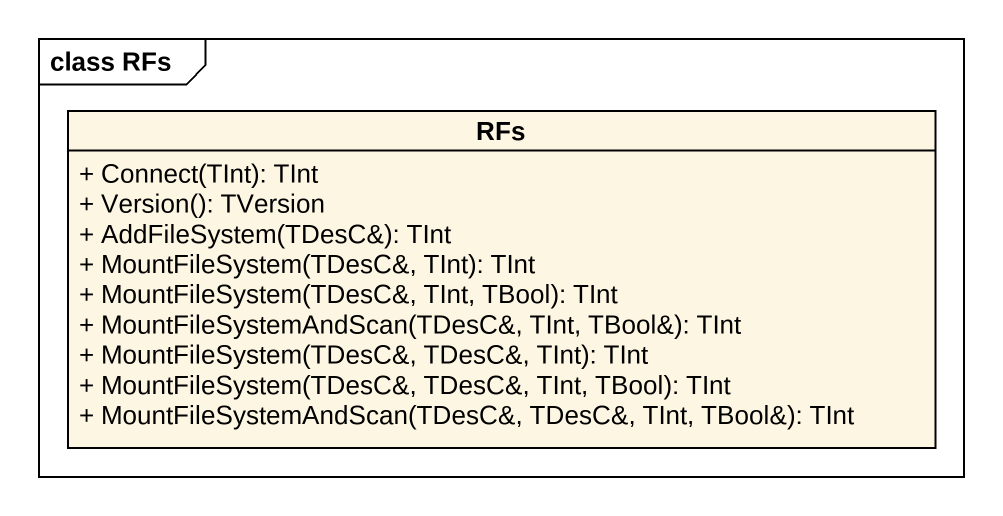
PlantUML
@startuml
mainframe class RFs
hide circle
hide empty members
skinparam classAttributeIconSize 0
class RFs {
  + Connect(TInt): TInt
  + Version(): TVersion
  + AddFileSystem(TDesC&): TInt
  + MountFileSystem(TDesC&, TInt): TInt
  + MountFileSystem(TDesC&, TInt, TBool): TInt
  + MountFileSystemAndScan(TDesC&, TInt, TBool&): TInt
  + MountFileSystem(TDesC&, TDesC&, TInt): TInt
  + MountFileSystem(TDesC&, TDesC&, TInt, TBool): TInt
  + MountFileSystemAndScan(TDesC&, TDesC&, TInt, TBool&): TInt
}
@enduml
